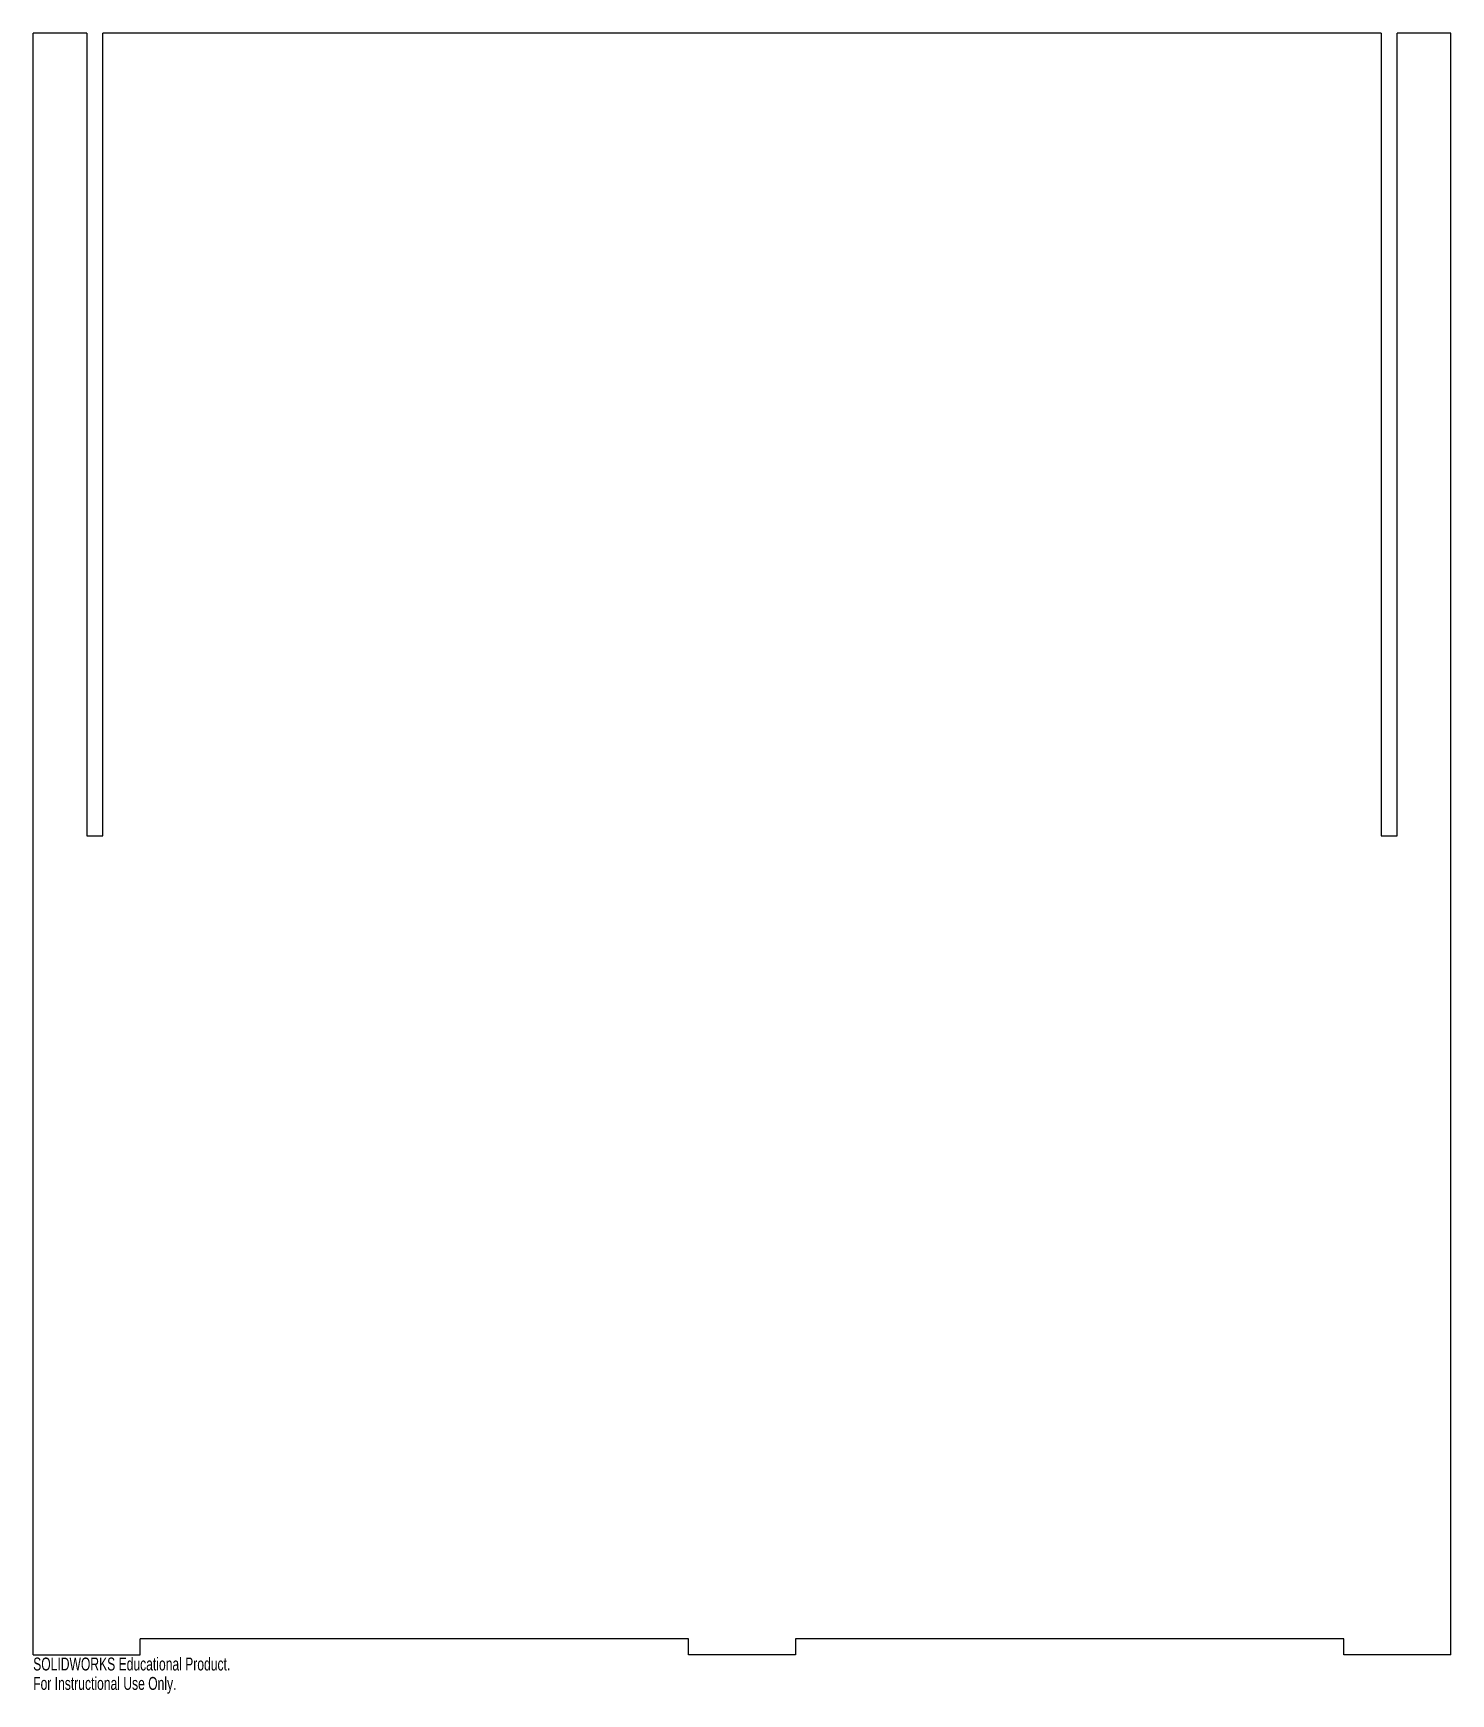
# Model space of a CAD drawing. Header units: millimetres. Extents: x -530 to 0, y -15 to 606.
import ezdxf

# ---------------------------------------------------------------- set-up
doc = ezdxf.new("R2010")
doc.units = ezdxf.units.MM
doc.styles.add('SLDTEXTSTYLE0', font='TXT', dxfattribs={"width": 0.7})

msp = doc.modelspace()

# ---------------------------------------------------------------- linework, layer by layer
at = {"color": 7, "linetype": 'Continuous', "lineweight": 25}
for p, q in [((-510, 606), (-530, 606)), ((-530, 0), (-530, 606)), ((-510, 606), (-510, 306)), ((-504, 306), (-504, 606)), ((-26, 606), (-504, 606)), ((-26, 606), (-26, 306)), ((0, 606), (-20, 606)), ((-20, 306), (-20, 606)), ((0, 0), (0, 606)), ((-510, 306), (-504, 306)), ((-26, 306), (-20, 306)), ((-530, 0), (-490, 0)), ((-490, 0), (-490, 6)), ((-285, 6), (-490, 6)), ((-285, 0), (-285, 6)), ((-245, 0), (-285, 0)), ((-245, 6), (-245, 0)), ((-40, 6), (-245, 6)), ((-40, 0), (-40, 6)), ((0, 0), (-40, 0))]:
    msp.add_line(p, q, dxfattribs=at)

# ---------------------------------------------------------------- texts
at = {"color": 7, "linetype": 'Continuous', "char_height": 4.8336, "attachment_point": 1, "style": 'SLDTEXTSTYLE0'}
for s, insert in [('SOLIDWORKS Educational Product.', (-530, -1.02)), ('For Instructional Use Only.', (-530, -8.27))]:
    msp.add_mtext(s, dxfattribs=dict(at, insert=insert))

doc.saveas('drawing.dxf')
